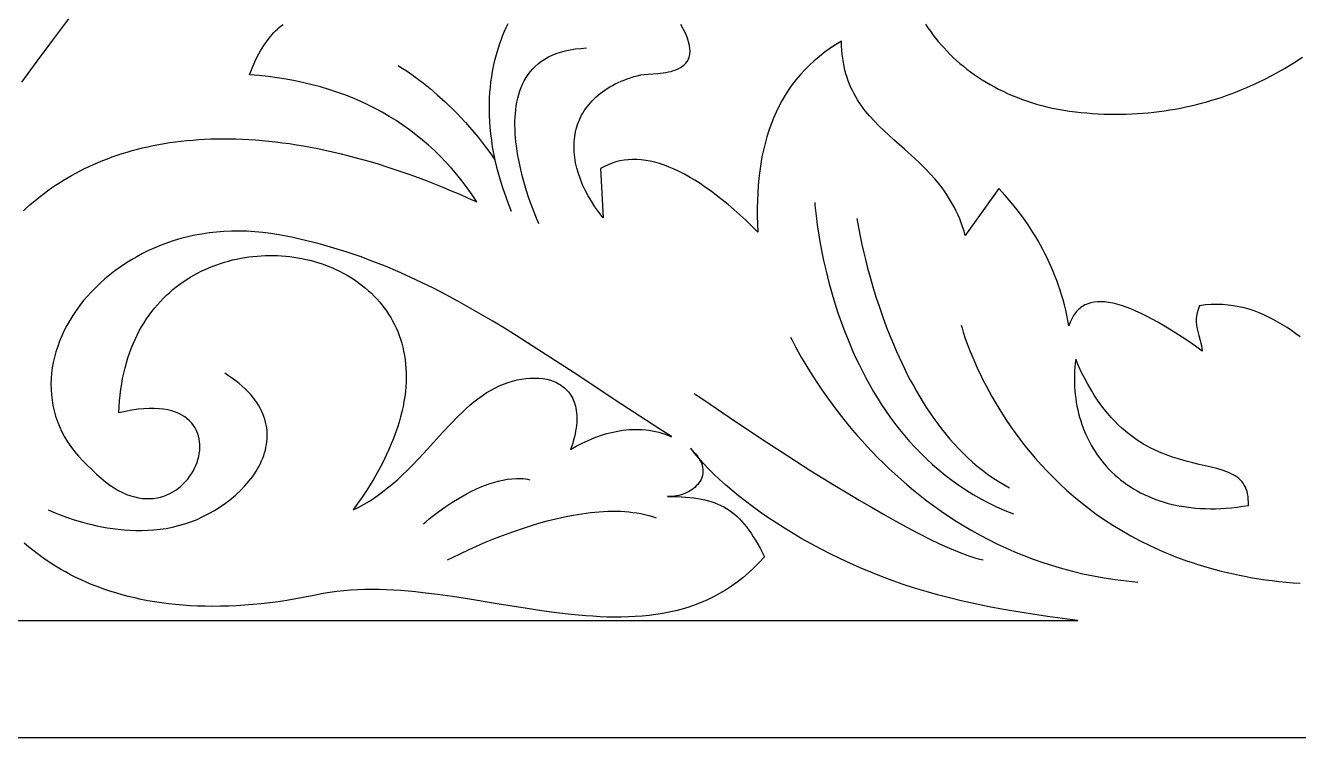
# Model space of a CAD drawing. Extents: x -58 to 58, y -20 to 20.
# Drawn here: x -16.39 to 13.56, y -20 to -3.26 of the extents above; entities that cross this region are included whole.
import ezdxf

# ---------------------------------------------------------------- set-up
doc = ezdxf.new("R2010")
doc.units = 0
doc.layers.add('LAYER_1', color=18, linetype='CONTINUOUS')

msp = doc.modelspace()

# ---------------------------------------------------------------- linework, layer by layer
at = {"layer": 'LAYER_1'}
for points in [[(-58.226, -20), (-36.442, -20), (58.226, -20), (58.226, 20), (-36.442, 20), (-58.226, 20)], [(-1.186, -12.919), (-1.485, -12.732), (-1.78, -12.544), (-2.358, -12.168), (-3.48, -11.428), (-4.029, -11.068), (-4.575, -10.716), (-4.847, -10.544), (-5.119, -10.376), (-5.392, -10.211), (-5.665, -10.049), (-5.94, -9.892), (-6.215, -9.738), (-6.493, -9.589), (-6.773, -9.445), (-7.056, -9.305), (-7.341, -9.171), (-7.629, -9.043), (-7.921, -8.92), (-8.217, -8.803), (-8.517, -8.692), (-8.822, -8.589), (-8.976, -8.539), (-9.132, -8.492), (-9.288, -8.446), (-9.447, -8.402), (-9.606, -8.36), (-9.767, -8.319), (-9.93, -8.281), (-10.094, -8.244), (-10.259, -8.21), (-10.427, -8.178), (-10.617, -8.147), (-10.806, -8.123), (-10.993, -8.105), (-11.178, -8.095), (-11.36, -8.09), (-11.541, -8.092), (-11.718, -8.1), (-11.894, -8.115), (-12.067, -8.134), (-12.237, -8.16), (-12.405, -8.191), (-12.569, -8.228), (-12.731, -8.269), (-12.889, -8.316), (-13.045, -8.368), (-13.197, -8.424), (-13.346, -8.485), (-13.492, -8.55), (-13.634, -8.62), (-13.772, -8.694), (-13.907, -8.772), (-14.038, -8.853), (-14.164, -8.939), (-14.287, -9.027), (-14.406, -9.12), (-14.521, -9.215), (-14.631, -9.313), (-14.737, -9.415), (-14.839, -9.519), (-14.936, -9.626), (-15.028, -9.735), (-15.115, -9.846), (-15.198, -9.96), (-15.275, -10.075), (-15.348, -10.193), (-15.415, -10.312), (-15.477, -10.432), (-15.534, -10.554), (-15.586, -10.677), (-15.631, -10.802), (-15.672, -10.927), (-15.706, -11.053), (-15.735, -11.179), (-15.757, -11.306), (-15.774, -11.433), (-15.785, -11.561), (-15.789, -11.688), (-15.787, -11.815), (-15.778, -11.942), (-15.764, -12.068), (-15.742, -12.194), (-15.714, -12.319), (-15.679, -12.443), (-15.637, -12.566), (-15.588, -12.688), (-15.532, -12.808), (-15.469, -12.927), (-15.399, -13.044), (-15.321, -13.159), (-15.236, -13.273), (-15.143, -13.384), (-15.043, -13.493), (-14.935, -13.599), (-14.819, -13.702), (-14.714, -13.807), (-14.61, -13.902), (-14.507, -13.988), (-14.405, -14.064), (-14.304, -14.131), (-14.204, -14.19), (-14.105, -14.24), (-14.008, -14.283), (-13.912, -14.317), (-13.818, -14.344), (-13.726, -14.364), (-13.635, -14.377), (-13.546, -14.383), (-13.46, -14.383), (-13.376, -14.376), (-13.293, -14.364), (-13.214, -14.346), (-13.136, -14.323), (-13.062, -14.295), (-12.99, -14.262), (-12.921, -14.225), (-12.855, -14.183), (-12.792, -14.138), (-12.732, -14.089), (-12.675, -14.036), (-12.622, -13.981), (-12.572, -13.923), (-12.526, -13.862), (-12.483, -13.799), (-12.445, -13.734), (-12.41, -13.668), (-12.379, -13.6), (-12.352, -13.531), (-12.33, -13.461), (-12.312, -13.391), (-12.299, -13.32), (-12.29, -13.25), (-12.286, -13.179), (-12.286, -13.109), (-12.292, -13.041), (-12.303, -12.973), (-12.318, -12.906), (-12.339, -12.842), (-12.366, -12.779), (-12.398, -12.718), (-12.435, -12.66), (-12.478, -12.605), (-12.527, -12.553), (-12.582, -12.504), (-12.643, -12.459), (-12.71, -12.418), (-12.783, -12.381), (-12.862, -12.348), (-12.949, -12.32), (-13.041, -12.297), (-13.14, -12.28), (-13.247, -12.268), (-13.36, -12.262), (-13.48, -12.262), (-13.607, -12.269), (-13.741, -12.282), (-13.883, -12.302), (-14.032, -12.33), (-14.189, -12.365), (-14.183, -12.222), (-14.174, -12.083), (-14.161, -11.946), (-14.144, -11.812), (-14.125, -11.682), (-14.102, -11.554), (-14.076, -11.429), (-14.047, -11.307), (-14.015, -11.188), (-13.98, -11.072), (-13.942, -10.959), (-13.901, -10.849), (-13.857, -10.741), (-13.811, -10.637), (-13.762, -10.535), (-13.71, -10.436), (-13.656, -10.34), (-13.6, -10.247), (-13.541, -10.156), (-13.48, -10.069), (-13.417, -9.984), (-13.351, -9.901), (-13.284, -9.822), (-13.215, -9.745), (-13.143, -9.671), (-13.07, -9.6), (-12.995, -9.532), (-12.918, -9.466), (-12.84, -9.403), (-12.76, -9.342), (-12.679, -9.284), (-12.596, -9.229), (-12.512, -9.177), (-12.426, -9.127), (-12.339, -9.08), (-12.252, -9.035), (-12.163, -8.993), (-12.073, -8.954), (-11.982, -8.917), (-11.89, -8.882), (-11.798, -8.851), (-11.704, -8.822), (-11.61, -8.795), (-11.516, -8.771), (-11.421, -8.749), (-11.325, -8.73), (-11.23, -8.714), (-11.133, -8.699), (-11.037, -8.688), (-10.94, -8.679), (-10.844, -8.672), (-10.747, -8.668), (-10.65, -8.666), (-10.554, -8.666), (-10.458, -8.669), (-10.362, -8.674), (-10.266, -8.682), (-10.171, -8.692), (-10.076, -8.705), (-9.981, -8.72), (-9.888, -8.737), (-9.795, -8.756), (-9.702, -8.778), (-9.611, -8.802), (-9.52, -8.828), (-9.431, -8.857), (-9.342, -8.888), (-9.255, -8.921), (-9.168, -8.957), (-9.083, -8.995), (-8.999, -9.034), (-8.917, -9.077), (-8.836, -9.121), (-8.757, -9.168), (-8.679, -9.216), (-8.603, -9.267), (-8.528, -9.32), (-8.456, -9.376), (-8.385, -9.433), (-8.316, -9.493), (-8.249, -9.554), (-8.185, -9.618), (-8.122, -9.684), (-8.062, -9.752), (-8.004, -9.822), (-7.948, -9.894), (-7.895, -9.968), (-7.844, -10.045), (-7.796, -10.123), (-7.751, -10.203), (-7.708, -10.285), (-7.668, -10.37), (-7.631, -10.456), (-7.597, -10.544), (-7.566, -10.635), (-7.537, -10.727), (-7.512, -10.821), (-7.491, -10.917), (-7.472, -11.015), (-7.457, -11.115), (-7.445, -11.217), (-7.437, -11.321), (-7.433, -11.426), (-7.432, -11.534), (-7.434, -11.643), (-7.441, -11.754), (-7.451, -11.867), (-7.465, -11.982), (-7.483, -12.099), (-7.506, -12.217), (-7.532, -12.338), (-7.563, -12.46), (-7.598, -12.584), (-7.637, -12.709), (-7.68, -12.837), (-7.728, -12.966), (-7.781, -13.097), (-7.838, -13.229), (-7.9, -13.363), (-7.967, -13.499), (-8.038, -13.637), (-8.115, -13.776), (-8.196, -13.917), (-8.282, -14.06), (-8.374, -14.204), (-8.471, -14.35), (-8.573, -14.498), (-8.68, -14.647), (-8.549, -14.583), (-8.422, -14.513), (-8.298, -14.439), (-8.178, -14.362), (-8.061, -14.28), (-7.947, -14.195), (-7.836, -14.106), (-7.728, -14.015), (-7.622, -13.922), (-7.518, -13.826), (-7.417, -13.728), (-7.318, -13.629), (-7.124, -13.428), (-6.936, -13.224), (-6.57, -12.822), (-6.389, -12.628), (-6.208, -12.442), (-6.117, -12.354), (-6.025, -12.268), (-5.932, -12.186), (-5.839, -12.107), (-5.744, -12.033), (-5.647, -11.963), (-5.549, -11.898), (-5.449, -11.837), (-5.347, -11.783), (-5.244, -11.733), (-5.139, -11.689), (-5.034, -11.651), (-4.928, -11.619), (-4.823, -11.592), (-4.718, -11.572), (-4.614, -11.557), (-4.512, -11.548), (-4.412, -11.546), (-4.314, -11.55), (-4.218, -11.56), (-4.126, -11.577), (-4.038, -11.6), (-3.953, -11.63), (-3.913, -11.647), (-3.874, -11.666), (-3.835, -11.687), (-3.799, -11.709), (-3.763, -11.734), (-3.729, -11.76), (-3.697, -11.787), (-3.665, -11.817), (-3.636, -11.848), (-3.608, -11.881), (-3.582, -11.915), (-3.557, -11.952), (-3.534, -11.99), (-3.514, -12.03), (-3.495, -12.072), (-3.477, -12.116), (-3.462, -12.162), (-3.449, -12.209), (-3.438, -12.259), (-3.43, -12.31), (-3.423, -12.363), (-3.419, -12.418), (-3.417, -12.475), (-3.417, -12.534), (-3.42, -12.595), (-3.425, -12.657), (-3.433, -12.722), (-3.444, -12.789), (-3.457, -12.857), (-3.473, -12.928), (-3.491, -13), (-3.512, -13.075), (-3.537, -13.152), (-3.564, -13.23), (-3.43, -13.152), (-3.293, -13.079), (-3.152, -13.012), (-3.008, -12.952), (-2.862, -12.899), (-2.788, -12.875), (-2.714, -12.853), (-2.639, -12.833), (-2.564, -12.816), (-2.488, -12.8), (-2.412, -12.786), (-2.336, -12.775), (-2.259, -12.767), (-2.183, -12.76), (-2.106, -12.756), (-2.029, -12.755), (-1.952, -12.756), (-1.874, -12.76), (-1.797, -12.767), (-1.72, -12.776), (-1.643, -12.789), (-1.567, -12.804), (-1.49, -12.822), (-1.414, -12.844), (-1.338, -12.868), (-1.262, -12.896), (-1.186, -12.927)], [(8.32, -11.105), (8.309, -11.199), (8.3, -11.292), (8.294, -11.385), (8.29, -11.478), (8.289, -11.571), (8.29, -11.663), (8.294, -11.755), (8.3, -11.846), (8.308, -11.937), (8.32, -12.028), (8.333, -12.117), (8.349, -12.206), (8.368, -12.294), (8.389, -12.382), (8.412, -12.468), (8.438, -12.554), (8.466, -12.639), (8.496, -12.723), (8.529, -12.805), (8.565, -12.887), (8.603, -12.967), (8.643, -13.046), (8.685, -13.124), (8.73, -13.2), (8.777, -13.276), (8.827, -13.349), (8.879, -13.421), (8.933, -13.492), (8.99, -13.561), (9.048, -13.628), (9.11, -13.694), (9.173, -13.758), (9.239, -13.82), (9.307, -13.88), (9.378, -13.938), (9.45, -13.994), (9.525, -14.048), (9.603, -14.101), (9.682, -14.15), (9.764, -14.198), (9.848, -14.244), (9.934, -14.287), (10.022, -14.328), (10.113, -14.366), (10.206, -14.402), (10.301, -14.435), (10.399, -14.466), (10.498, -14.494), (10.6, -14.52), (10.704, -14.542), (10.81, -14.562), (10.918, -14.579), (11.029, -14.593), (11.141, -14.605), (11.256, -14.613), (11.373, -14.618), (11.492, -14.62), (11.613, -14.619), (11.736, -14.614), (11.861, -14.606), (11.989, -14.595), (12.119, -14.581), (12.25, -14.563), (12.384, -14.541), (12.385, -14.467), (12.382, -14.397), (12.375, -14.332), (12.365, -14.271), (12.351, -14.213), (12.333, -14.16), (12.312, -14.111), (12.288, -14.065), (12.26, -14.022), (12.229, -13.982), (12.195, -13.945), (12.157, -13.911), (12.117, -13.88), (12.075, -13.85), (12.029, -13.823), (11.981, -13.798), (11.93, -13.775), (11.876, -13.753), (11.763, -13.713), (11.64, -13.677), (11.509, -13.643), (11.227, -13.577), (11.076, -13.542), (10.921, -13.502), (10.761, -13.458), (10.597, -13.406), (10.43, -13.346), (10.346, -13.313), (10.261, -13.276), (10.176, -13.237), (10.09, -13.195), (10.005, -13.15), (9.919, -13.101), (9.833, -13.048), (9.747, -12.992), (9.662, -12.932), (9.577, -12.867), (9.492, -12.798), (9.407, -12.725), (9.323, -12.646), (9.24, -12.563), (9.157, -12.474), (9.075, -12.381), (8.994, -12.281), (8.914, -12.176), (8.835, -12.065), (8.757, -11.948), (8.681, -11.824), (8.606, -11.694), (8.532, -11.558), (8.459, -11.414), (8.389, -11.263)]]:
    msp.add_lwpolyline(points, close=True, dxfattribs=at)
for points in [[(-15.38, -3.097), (-15.75, -3.6), (-16.118, -4.096), (-16.484, -4.586)], [(-16.439, -7.617), (-16.362, -7.545), (-16.283, -7.474), (-16.202, -7.405), (-16.12, -7.337), (-16.036, -7.269), (-15.95, -7.204), (-15.862, -7.139), (-15.773, -7.076), (-15.682, -7.014), (-15.59, -6.954), (-15.495, -6.895), (-15.399, -6.837), (-15.302, -6.781), (-15.202, -6.727), (-15.101, -6.674), (-14.998, -6.622), (-14.894, -6.573), (-14.788, -6.524), (-14.68, -6.478), (-14.57, -6.433), (-14.459, -6.39), (-14.346, -6.348), (-14.232, -6.308), (-14.115, -6.27), (-13.997, -6.234), (-13.878, -6.2), (-13.756, -6.167), (-13.633, -6.136), (-13.509, -6.108), (-13.382, -6.081), (-13.254, -6.056), (-13.125, -6.033), (-12.993, -6.012), (-12.86, -5.994), (-12.725, -5.977), (-12.589, -5.962), (-12.451, -5.95), (-12.311, -5.939), (-12.169, -5.931), (-12.026, -5.925), (-11.881, -5.921), (-11.735, -5.92), (-11.587, -5.921), (-11.437, -5.924), (-11.286, -5.929), (-11.132, -5.937), (-10.978, -5.947), (-10.821, -5.96), (-10.663, -5.975), (-10.503, -5.993), (-10.342, -6.013), (-10.179, -6.035), (-10.014, -6.06), (-9.847, -6.088), (-9.679, -6.119), (-9.51, -6.151), (-9.338, -6.187), (-9.165, -6.225), (-8.99, -6.266), (-8.814, -6.31), (-8.636, -6.357), (-8.456, -6.406), (-8.275, -6.458), (-8.092, -6.513), (-7.907, -6.571), (-7.721, -6.632), (-7.533, -6.696), (-7.344, -6.763), (-7.152, -6.832), (-6.96, -6.905), (-6.765, -6.981), (-6.569, -7.059), (-6.371, -7.141), (-6.172, -7.226), (-5.971, -7.315), (-5.768, -7.406), (-5.881, -7.238), (-5.997, -7.075), (-6.117, -6.917), (-6.241, -6.764), (-6.367, -6.615), (-6.498, -6.471), (-6.632, -6.332), (-6.769, -6.198), (-6.91, -6.069), (-7.055, -5.944), (-7.203, -5.824), (-7.354, -5.709), (-7.509, -5.599), (-7.667, -5.494), (-7.829, -5.393), (-7.995, -5.297), (-8.164, -5.206), (-8.336, -5.12), (-8.512, -5.038), (-8.692, -4.961), (-8.875, -4.89), (-9.061, -4.822), (-9.251, -4.76), (-9.445, -4.703), (-9.642, -4.65), (-9.843, -4.602), (-10.047, -4.559), (-10.254, -4.521), (-10.465, -4.487), (-10.68, -4.458), (-10.898, -4.434), (-11.119, -4.415), (-11.058, -4.26), (-10.993, -4.114), (-10.926, -3.977), (-10.856, -3.849), (-10.782, -3.729), (-10.706, -3.619), (-10.627, -3.517), (-10.586, -3.469), (-10.545, -3.424), (-10.503, -3.381), (-10.46, -3.34), (-10.416, -3.301), (-10.372, -3.264), (-10.327, -3.23)], [(-5.042, -3.22), (-5.084, -3.308), (-5.124, -3.398), (-5.162, -3.491), (-5.2, -3.587), (-5.236, -3.686), (-5.269, -3.787), (-5.301, -3.892), (-5.331, -3.999), (-5.359, -4.109), (-5.385, -4.223), (-5.407, -4.338), (-5.427, -4.457), (-5.445, -4.579), (-5.459, -4.704), (-5.47, -4.831), (-5.478, -4.961), (-5.483, -5.095), (-5.483, -5.231), (-5.481, -5.37), (-5.474, -5.512), (-5.463, -5.657), (-5.448, -5.804), (-5.428, -5.955), (-5.405, -6.109), (-5.376, -6.265), (-5.343, -6.425), (-5.304, -6.587), (-5.261, -6.753), (-5.212, -6.921), (-5.158, -7.092), (-5.098, -7.266), (-5.033, -7.443), (-4.961, -7.623)], [(13.605, -10.581), (13.502, -10.505), (13.398, -10.432), (13.293, -10.361), (13.186, -10.294), (13.079, -10.23), (12.97, -10.169), (12.859, -10.113), (12.747, -10.06), (12.634, -10.012), (12.518, -9.969), (12.4, -9.93), (12.281, -9.897), (12.159, -9.869), (12.034, -9.846), (11.908, -9.83), (11.778, -9.82), (11.646, -9.816), (11.511, -9.819), (11.373, -9.829), (11.232, -9.846), (11.201, -9.932), (11.178, -10.013), (11.164, -10.09), (11.158, -10.163), (11.157, -10.232), (11.162, -10.298), (11.171, -10.362), (11.184, -10.424), (11.217, -10.544), (11.252, -10.663), (11.268, -10.723), (11.282, -10.784), (11.292, -10.847), (11.299, -10.913), (11.137, -10.799), (10.979, -10.69), (10.826, -10.587), (10.676, -10.49), (10.53, -10.399), (10.388, -10.313), (10.25, -10.233), (10.116, -10.159), (9.986, -10.091), (9.86, -10.029), (9.738, -9.973), (9.621, -9.923), (9.507, -9.88), (9.398, -9.842), (9.292, -9.812), (9.191, -9.787), (9.095, -9.769), (9.002, -9.757), (8.914, -9.753), (8.83, -9.754), (8.75, -9.763), (8.675, -9.778), (8.603, -9.8), (8.57, -9.814), (8.537, -9.829), (8.505, -9.846), (8.474, -9.865), (8.445, -9.886), (8.417, -9.908), (8.389, -9.932), (8.363, -9.958), (8.338, -9.986), (8.314, -10.016), (8.269, -10.08), (8.229, -10.152), (8.194, -10.231), (8.163, -10.318), (8.139, -10.193), (8.113, -10.07), (8.085, -9.948), (8.054, -9.829), (8.022, -9.711), (7.988, -9.594), (7.952, -9.48), (7.914, -9.367), (7.875, -9.256), (7.833, -9.146), (7.789, -9.038), (7.744, -8.932), (7.697, -8.827), (7.649, -8.723), (7.598, -8.621), (7.546, -8.521), (7.492, -8.422), (7.437, -8.324), (7.38, -8.228), (7.322, -8.133), (7.2, -7.947), (7.073, -7.767), (6.94, -7.591), (6.802, -7.42), (6.658, -7.254), (6.509, -7.091), (5.723, -8.193), (5.693, -8.091), (5.661, -7.992), (5.627, -7.896), (5.591, -7.803), (5.552, -7.713), (5.511, -7.625), (5.469, -7.54), (5.424, -7.457), (5.378, -7.377), (5.331, -7.299), (5.281, -7.223), (5.23, -7.149), (5.178, -7.077), (5.125, -7.006), (5.014, -6.871), (4.9, -6.742), (4.782, -6.619), (4.661, -6.5), (4.539, -6.384), (4.291, -6.162), (4.045, -5.945), (3.924, -5.836), (3.805, -5.727), (3.69, -5.615), (3.578, -5.501), (3.472, -5.383), (3.37, -5.261), (3.322, -5.198), (3.275, -5.134), (3.23, -5.069), (3.186, -5.001), (3.145, -4.932), (3.106, -4.862), (3.068, -4.789), (3.033, -4.714), (3, -4.638), (2.969, -4.559), (2.941, -4.478), (2.915, -4.394), (2.892, -4.308), (2.872, -4.22), (2.854, -4.129), (2.84, -4.035), (2.828, -3.938), (2.819, -3.838), (2.814, -3.735), (2.811, -3.629), (2.671, -3.713), (2.536, -3.801), (2.406, -3.894), (2.282, -3.99), (2.164, -4.09), (2.051, -4.194), (1.944, -4.302), (1.842, -4.413), (1.745, -4.528), (1.653, -4.647), (1.567, -4.77), (1.485, -4.896), (1.409, -5.026), (1.338, -5.159), (1.271, -5.296), (1.21, -5.436), (1.153, -5.579), (1.101, -5.726), (1.054, -5.877), (1.012, -6.03), (0.974, -6.187), (0.94, -6.347), (0.911, -6.51), (0.887, -6.676), (0.867, -6.846), (0.851, -7.018), (0.839, -7.193), (0.832, -7.372), (0.829, -7.553), (0.83, -7.737), (0.834, -7.924), (0.843, -8.114), (0.699, -7.973), (0.557, -7.838), (0.416, -7.709), (0.278, -7.586), (0.141, -7.469), (0.006, -7.358), (-0.127, -7.254), (-0.259, -7.155), (-0.388, -7.063), (-0.516, -6.976), (-0.641, -6.896), (-0.765, -6.822), (-0.887, -6.754), (-1.007, -6.692), (-1.126, -6.636), (-1.242, -6.586), (-1.357, -6.543), (-1.47, -6.505), (-1.581, -6.474), (-1.69, -6.448), (-1.797, -6.429), (-1.903, -6.416), (-2.006, -6.409), (-2.108, -6.408), (-2.208, -6.413), (-2.306, -6.424), (-2.402, -6.441), (-2.496, -6.465), (-2.589, -6.494), (-2.68, -6.53), (-2.768, -6.571), (-2.856, -6.619), (-2.798, -7.778), (-2.898, -7.65), (-2.99, -7.521), (-3.074, -7.391), (-3.151, -7.261), (-3.22, -7.131), (-3.281, -7), (-3.334, -6.87), (-3.379, -6.741), (-3.416, -6.612), (-3.445, -6.485), (-3.465, -6.358), (-3.473, -6.296), (-3.478, -6.234), (-3.481, -6.172), (-3.482, -6.11), (-3.481, -6.05), (-3.478, -5.989), (-3.473, -5.929), (-3.465, -5.87), (-3.456, -5.812), (-3.444, -5.754), (-3.431, -5.696), (-3.415, -5.64), (-3.397, -5.584), (-3.377, -5.529), (-3.354, -5.475), (-3.33, -5.421), (-3.303, -5.369), (-3.274, -5.317), (-3.243, -5.266), (-3.21, -5.216), (-3.175, -5.167), (-3.137, -5.119), (-3.098, -5.072), (-3.056, -5.026), (-3.011, -4.982), (-2.965, -4.938), (-2.916, -4.895), (-2.865, -4.854), (-2.812, -4.814), (-2.756, -4.775), (-2.699, -4.737), (-2.639, -4.701), (-2.576, -4.666), (-2.512, -4.632), (-2.445, -4.6), (-2.375, -4.569), (-2.304, -4.54), (-2.23, -4.512), (-2.154, -4.485), (-2.075, -4.46), (-1.995, -4.437), (-1.911, -4.415), (-1.832, -4.408), (-1.735, -4.402), (-1.625, -4.395), (-1.507, -4.386), (-1.384, -4.371), (-1.322, -4.361), (-1.26, -4.349), (-1.2, -4.335), (-1.141, -4.318), (-1.085, -4.298), (-1.031, -4.274), (-0.98, -4.248), (-0.933, -4.217), (-0.89, -4.182), (-0.852, -4.144), (-0.819, -4.1), (-0.793, -4.051), (-0.782, -4.025), (-0.772, -3.998), (-0.765, -3.969), (-0.759, -3.939), (-0.755, -3.907), (-0.753, -3.874), (-0.753, -3.839), (-0.755, -3.803), (-0.766, -3.725), (-0.786, -3.642), (-0.815, -3.551), (-0.855, -3.453), (-0.905, -3.348), (-0.967, -3.235)], [(4.789, -3.227), (4.845, -3.31), (4.903, -3.392), (4.962, -3.473), (5.024, -3.553), (5.088, -3.632), (5.154, -3.71), (5.223, -3.786), (5.293, -3.861), (5.366, -3.935), (5.441, -4.007), (5.517, -4.078), (5.596, -4.147), (5.678, -4.215), (5.761, -4.281), (5.847, -4.346), (5.935, -4.409), (6.025, -4.471), (6.117, -4.531), (6.211, -4.589), (6.308, -4.645), (6.407, -4.7), (6.508, -4.753), (6.611, -4.804), (6.717, -4.853), (6.825, -4.9), (6.935, -4.945), (7.047, -4.988), (7.162, -5.029), (7.279, -5.068), (7.398, -5.105), (7.52, -5.14), (7.644, -5.173), (7.77, -5.203), (7.906, -5.227), (8.042, -5.249), (8.178, -5.269), (8.313, -5.286), (8.448, -5.301), (8.582, -5.313), (8.716, -5.324), (8.85, -5.332), (8.983, -5.338), (9.116, -5.342), (9.248, -5.343), (9.379, -5.343), (9.51, -5.34), (9.641, -5.335), (9.771, -5.328), (9.9, -5.319), (10.029, -5.308), (10.157, -5.294), (10.285, -5.279), (10.412, -5.262), (10.538, -5.242), (10.664, -5.221), (10.789, -5.197), (10.913, -5.172), (11.037, -5.144), (11.16, -5.115), (11.282, -5.084), (11.404, -5.05), (11.525, -5.015), (11.645, -4.978), (11.764, -4.939), (11.882, -4.898), (12, -4.855), (12.117, -4.811), (12.233, -4.764), (12.348, -4.716), (12.576, -4.614), (12.8, -4.505), (13.02, -4.389), (13.237, -4.266), (13.449, -4.136), (13.658, -4)], [(-4.312, -7.919), (-4.385, -7.746), (-4.461, -7.547), (-4.505, -7.425), (-4.552, -7.29), (-4.599, -7.142), (-4.646, -6.984), (-4.692, -6.817), (-4.735, -6.642), (-4.775, -6.461), (-4.809, -6.276), (-4.837, -6.087), (-4.849, -5.992), (-4.858, -5.897), (-4.865, -5.801), (-4.87, -5.706), (-4.872, -5.611), (-4.872, -5.516), (-4.869, -5.422), (-4.863, -5.329), (-4.854, -5.237), (-4.842, -5.146), (-4.827, -5.056), (-4.808, -4.968), (-4.785, -4.881), (-4.758, -4.797), (-4.728, -4.714), (-4.693, -4.634), (-4.654, -4.557), (-4.611, -4.482), (-4.563, -4.409), (-4.51, -4.34), (-4.452, -4.274), (-4.39, -4.211), (-4.322, -4.152), (-4.249, -4.096), (-4.17, -4.045), (-4.086, -3.997), (-3.996, -3.954), (-3.9, -3.915), (-3.797, -3.881), (-3.689, -3.852), (-3.574, -3.827), (-3.453, -3.808), (-3.325, -3.794), (-3.19, -3.786)], [(-7.618, -4.199), (-7.563, -4.233), (-7.408, -4.334), (-7.299, -4.41), (-7.171, -4.503), (-7.027, -4.613), (-6.869, -4.742), (-6.699, -4.887), (-6.518, -5.051), (-6.425, -5.139), (-6.33, -5.232), (-6.234, -5.33), (-6.136, -5.432), (-6.038, -5.538), (-5.939, -5.649), (-5.839, -5.765), (-5.74, -5.885), (-5.64, -6.01), (-5.541, -6.14), (-5.443, -6.274), (-5.345, -6.413)], [(2.181, -7.421), (2.185, -7.485), (2.203, -7.668), (2.219, -7.799), (2.24, -7.955), (2.267, -8.133), (2.3, -8.333), (2.341, -8.551), (2.39, -8.786), (2.447, -9.037), (2.514, -9.301), (2.591, -9.578), (2.679, -9.864), (2.727, -10.011), (2.778, -10.159), (2.832, -10.309), (2.889, -10.461), (2.949, -10.613), (3.012, -10.767), (3.079, -10.922), (3.15, -11.077), (3.223, -11.232), (3.301, -11.387), (3.382, -11.543), (3.467, -11.698), (3.556, -11.852), (3.648, -12.006), (3.745, -12.158), (3.846, -12.31), (3.951, -12.46), (4.06, -12.608), (4.174, -12.755), (4.292, -12.899), (4.414, -13.041), (4.542, -13.18), (4.674, -13.317), (4.81, -13.45), (4.952, -13.581), (5.098, -13.708), (5.25, -13.831), (5.407, -13.95), (5.569, -14.066), (5.736, -14.177), (5.908, -14.283), (6.086, -14.385), (6.27, -14.481), (6.459, -14.573), (6.654, -14.659), (6.855, -14.739)], [(3.172, -7.798), (3.208, -8.008), (3.256, -8.253), (3.289, -8.405), (3.327, -8.575), (3.372, -8.761), (3.424, -8.962), (3.482, -9.176), (3.548, -9.402), (3.621, -9.639), (3.701, -9.884), (3.789, -10.137), (3.886, -10.395), (3.991, -10.659), (4.105, -10.925), (4.227, -11.192), (4.292, -11.326), (4.359, -11.46), (4.429, -11.593), (4.501, -11.726), (4.575, -11.858), (4.652, -11.989), (4.731, -12.119), (4.813, -12.247), (4.897, -12.374), (4.985, -12.5), (5.074, -12.623), (5.167, -12.745), (5.262, -12.864), (5.36, -12.981), (5.46, -13.095), (5.564, -13.206), (5.67, -13.315), (5.779, -13.42), (5.891, -13.522), (6.006, -13.62), (6.124, -13.715), (6.245, -13.806), (6.369, -13.892), (6.497, -13.975), (6.627, -14.053), (6.76, -14.126)], [(5.627, -10.301), (5.648, -10.377), (5.676, -10.468), (5.716, -10.59), (5.77, -10.742), (5.838, -10.92), (5.922, -11.122), (6.022, -11.345), (6.078, -11.464), (6.138, -11.587), (6.204, -11.715), (6.273, -11.846), (6.348, -11.98), (6.427, -12.118), (6.511, -12.258), (6.6, -12.4), (6.695, -12.545), (6.795, -12.691), (6.9, -12.839), (7.01, -12.988), (7.126, -13.138), (7.248, -13.288), (7.376, -13.439), (7.51, -13.589), (7.649, -13.738), (7.795, -13.887), (7.947, -14.035), (8.106, -14.181), (8.271, -14.325), (8.443, -14.467), (8.621, -14.607), (8.806, -14.744), (8.998, -14.878), (9.197, -15.008), (9.404, -15.134), (9.617, -15.257), (9.838, -15.375), (10.067, -15.488), (10.303, -15.596), (10.424, -15.649), (10.547, -15.699), (10.672, -15.749), (10.799, -15.796), (10.927, -15.843), (11.058, -15.887), (11.191, -15.931), (11.326, -15.972), (11.463, -16.012), (11.602, -16.05), (11.743, -16.086), (11.886, -16.121), (12.031, -16.154), (12.178, -16.185), (12.328, -16.214), (12.479, -16.241), (12.633, -16.265), (12.789, -16.288), (12.947, -16.309), (13.107, -16.328), (13.27, -16.345), (13.434, -16.359), (13.601, -16.371)], [(1.614, -10.585), (1.642, -10.644), (1.728, -10.813), (1.793, -10.933), (1.873, -11.075), (1.968, -11.237), (2.078, -11.417), (2.204, -11.613), (2.346, -11.823), (2.503, -12.046), (2.676, -12.279), (2.866, -12.521), (2.966, -12.645), (3.071, -12.77), (3.181, -12.897), (3.294, -13.025), (3.411, -13.153), (3.533, -13.282), (3.659, -13.412), (3.789, -13.541), (3.923, -13.671), (4.062, -13.8), (4.205, -13.928), (4.353, -14.056), (4.504, -14.183), (4.66, -14.308), (4.821, -14.432), (4.986, -14.555), (5.155, -14.675), (5.329, -14.793), (5.508, -14.909), (5.691, -15.022), (5.878, -15.132), (6.07, -15.239), (6.267, -15.343), (6.468, -15.443), (6.674, -15.54), (6.884, -15.632), (7.1, -15.721), (7.319, -15.804), (7.544, -15.883), (7.773, -15.957), (8.008, -16.026), (8.247, -16.09), (8.49, -16.148), (8.739, -16.2), (8.992, -16.246), (9.251, -16.285), (9.514, -16.318), (9.782, -16.345)], [(-15.856, -14.645), (-15.781, -14.679), (-15.691, -14.717), (-15.57, -14.765), (-15.421, -14.82), (-15.245, -14.878), (-15.047, -14.937), (-14.939, -14.966), (-14.827, -14.993), (-14.71, -15.02), (-14.589, -15.044), (-14.464, -15.066), (-14.336, -15.086), (-14.205, -15.102), (-14.07, -15.115), (-13.933, -15.125), (-13.794, -15.13), (-13.653, -15.131), (-13.51, -15.127), (-13.366, -15.117), (-13.221, -15.102), (-13.076, -15.081), (-12.931, -15.053), (-12.785, -15.018), (-12.64, -14.976), (-12.496, -14.927), (-12.353, -14.87), (-12.212, -14.806), (-12.073, -14.736), (-11.938, -14.659), (-11.807, -14.576), (-11.68, -14.488), (-11.558, -14.394), (-11.441, -14.296), (-11.331, -14.193), (-11.227, -14.085), (-11.178, -14.03), (-11.131, -13.974), (-11.086, -13.917), (-11.043, -13.859), (-11.003, -13.8), (-10.964, -13.74), (-10.928, -13.68), (-10.894, -13.619), (-10.862, -13.557), (-10.833, -13.495), (-10.807, -13.432), (-10.784, -13.369), (-10.763, -13.305), (-10.745, -13.241), (-10.73, -13.176), (-10.718, -13.111), (-10.709, -13.046), (-10.703, -12.98), (-10.7, -12.915), (-10.701, -12.849), (-10.705, -12.782), (-10.712, -12.716), (-10.723, -12.65), (-10.738, -12.584), (-10.756, -12.517), (-10.778, -12.451), (-10.804, -12.385), (-10.833, -12.319), (-10.867, -12.253), (-10.905, -12.188), (-10.947, -12.122), (-10.993, -12.057), (-11.043, -11.993), (-11.098, -11.929), (-11.157, -11.865), (-11.22, -11.802), (-11.289, -11.739), (-11.361, -11.677), (-11.439, -11.615), (-11.521, -11.554), (-11.609, -11.494), (-11.701, -11.435)], [(-0.652, -11.907), (-0.432, -12.06), (0.164, -12.466), (0.573, -12.74), (1.038, -13.047), (1.549, -13.379), (2.092, -13.725), (2.656, -14.075), (2.941, -14.249), (3.228, -14.42), (3.513, -14.587), (3.795, -14.749), (4.074, -14.905), (4.347, -15.054), (4.613, -15.194), (4.87, -15.324), (5.117, -15.442), (5.353, -15.549), (5.575, -15.641), (5.681, -15.682), (5.782, -15.719), (5.88, -15.752), (5.973, -15.781), (6.062, -15.805), (6.147, -15.825)], [(-20.32, -17.248), (8.367, -17.248), (8.009, -17.204), (7.655, -17.156), (7.305, -17.103), (6.96, -17.047), (6.619, -16.987), (6.283, -16.923), (5.953, -16.855), (5.629, -16.784), (5.349, -16.717), (5.072, -16.645), (4.799, -16.568), (4.53, -16.486), (4.265, -16.399), (4.005, -16.307), (3.749, -16.211), (3.497, -16.112), (3.25, -16.008), (3.008, -15.901), (2.772, -15.791), (2.54, -15.678), (2.314, -15.562), (2.093, -15.444), (1.879, -15.324), (1.67, -15.201), (1.467, -15.077), (1.27, -14.952), (1.08, -14.826), (0.896, -14.698), (0.719, -14.57), (0.549, -14.442), (0.386, -14.314), (0.23, -14.185), (0.082, -14.057), (-0.059, -13.93), (-0.192, -13.804), (-0.318, -13.679), (-0.435, -13.555), (-0.544, -13.433), (-0.645, -13.314), (-0.738, -13.196), (-0.738, -13.215), (-0.678, -13.271), (-0.625, -13.327), (-0.581, -13.382), (-0.543, -13.437), (-0.512, -13.491), (-0.487, -13.544), (-0.469, -13.597), (-0.457, -13.648), (-0.45, -13.698), (-0.449, -13.747), (-0.453, -13.795), (-0.463, -13.841), (-0.476, -13.886), (-0.495, -13.93), (-0.517, -13.971), (-0.543, -14.011), (-0.573, -14.049), (-0.607, -14.085), (-0.643, -14.119), (-0.683, -14.151), (-0.725, -14.181), (-0.769, -14.208), (-0.815, -14.233), (-0.863, -14.255), (-0.913, -14.275), (-0.964, -14.292), (-1.016, -14.306), (-1.069, -14.318), (-1.122, -14.326), (-1.175, -14.331), (-1.229, -14.333), (-1.282, -14.332), (-1.059, -14.336), (-0.954, -14.34), (-0.853, -14.346), (-0.756, -14.355), (-0.662, -14.366), (-0.572, -14.379), (-0.485, -14.394), (-0.402, -14.412), (-0.321, -14.432), (-0.244, -14.456), (-0.169, -14.482), (-0.096, -14.51), (-0.026, -14.542), (0.042, -14.577), (0.107, -14.615), (0.171, -14.657), (0.233, -14.702), (0.293, -14.75), (0.352, -14.802), (0.41, -14.858), (0.466, -14.918), (0.522, -14.982), (0.576, -15.049), (0.63, -15.121), (0.683, -15.197), (0.736, -15.277), (0.789, -15.362), (0.842, -15.452), (0.894, -15.546), (1.001, -15.748), (0.877, -15.884), (0.751, -16.011), (0.622, -16.131), (0.491, -16.242), (0.358, -16.347), (0.222, -16.443), (0.084, -16.533), (-0.056, -16.616), (-0.198, -16.692), (-0.342, -16.761), (-0.488, -16.825), (-0.636, -16.882), (-0.785, -16.933), (-0.937, -16.979), (-1.09, -17.019), (-1.245, -17.054), (-1.401, -17.084), (-1.559, -17.109), (-1.718, -17.129), (-1.879, -17.145), (-2.041, -17.157), (-2.204, -17.164), (-2.369, -17.168), (-2.534, -17.169), (-2.701, -17.166), (-2.869, -17.159), (-3.037, -17.15), (-3.207, -17.138), (-3.377, -17.124), (-3.548, -17.107), (-3.893, -17.067), (-4.239, -17.02), (-4.588, -16.968), (-5.289, -16.854), (-5.991, -16.74), (-6.342, -16.686), (-6.691, -16.637), (-7.039, -16.595), (-7.212, -16.576), (-7.385, -16.56), (-7.557, -16.546), (-7.728, -16.535), (-7.899, -16.527), (-8.068, -16.522), (-8.237, -16.52), (-8.405, -16.521), (-8.572, -16.526), (-8.737, -16.535), (-8.902, -16.549), (-9.065, -16.566), (-9.227, -16.588), (-9.388, -16.614), (-9.604, -16.661), (-9.818, -16.703), (-10.028, -16.741), (-10.236, -16.775), (-10.441, -16.806), (-10.643, -16.833), (-10.843, -16.855), (-11.04, -16.875), (-11.234, -16.89), (-11.425, -16.902), (-11.614, -16.91), (-11.8, -16.915), (-11.983, -16.917), (-12.164, -16.915), (-12.341, -16.909), (-12.516, -16.901), (-12.689, -16.889), (-12.858, -16.874), (-13.025, -16.855), (-13.189, -16.834), (-13.351, -16.809), (-13.509, -16.782), (-13.665, -16.751), (-13.819, -16.718), (-13.969, -16.682), (-14.117, -16.643), (-14.262, -16.601), (-14.405, -16.556), (-14.545, -16.509), (-14.682, -16.459), (-14.816, -16.406), (-14.948, -16.351), (-15.077, -16.294), (-15.203, -16.234), (-15.327, -16.172), (-15.448, -16.107), (-15.566, -16.04), (-15.682, -15.971), (-15.795, -15.9), (-15.905, -15.826), (-16.012, -15.751), (-16.117, -15.673), (-16.219, -15.594), (-16.319, -15.512), (-16.416, -15.429)], [(-7.026, -14.975), (-6.963, -14.921), (-6.888, -14.859), (-6.788, -14.78), (-6.665, -14.687), (-6.521, -14.585), (-6.359, -14.477), (-6.182, -14.368), (-6.089, -14.314), (-5.993, -14.261), (-5.894, -14.21), (-5.793, -14.162), (-5.69, -14.116), (-5.585, -14.073), (-5.48, -14.034), (-5.373, -14), (-5.266, -13.97), (-5.158, -13.945), (-5.05, -13.926), (-4.943, -13.914), (-4.837, -13.908), (-4.731, -13.91), (-4.679, -13.913), (-4.627, -13.919), (-4.575, -13.927), (-4.524, -13.937)], [(-6.46, -15.825), (-6.324, -15.756), (-6.164, -15.677), (-5.951, -15.577), (-5.692, -15.462), (-5.546, -15.401), (-5.392, -15.337), (-5.228, -15.273), (-5.057, -15.209), (-4.879, -15.145), (-4.695, -15.082), (-4.505, -15.021), (-4.311, -14.963), (-4.113, -14.908), (-3.912, -14.857), (-3.709, -14.811), (-3.504, -14.771), (-3.299, -14.737), (-3.093, -14.71), (-2.889, -14.691), (-2.787, -14.684), (-2.686, -14.68), (-2.586, -14.678), (-2.486, -14.678), (-2.387, -14.681), (-2.289, -14.687), (-2.192, -14.695), (-2.096, -14.705), (-2.002, -14.719), (-1.908, -14.736), (-1.816, -14.756), (-1.726, -14.778), (-1.637, -14.804), (-1.55, -14.834)]]:
    msp.add_lwpolyline(points, dxfattribs=at)

doc.saveas('drawing.dxf')
